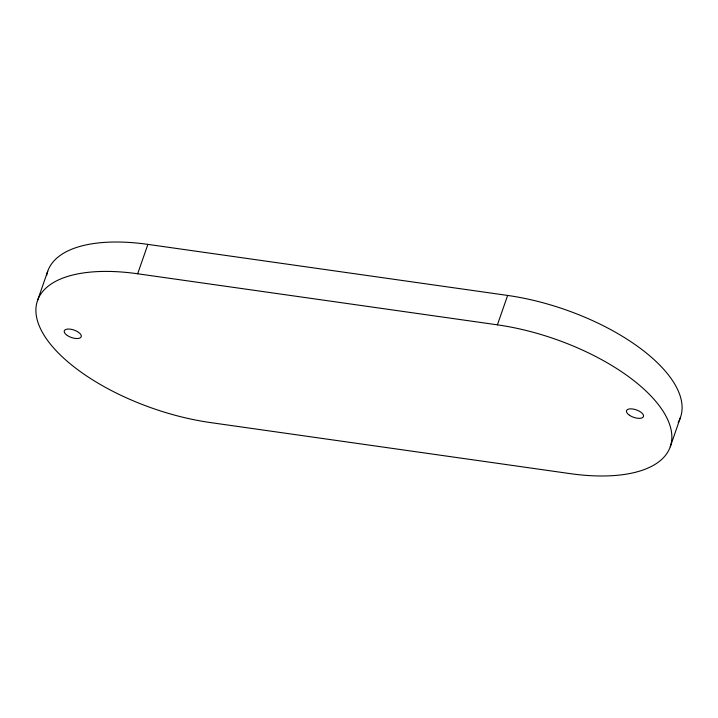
<?xml version="1.0" encoding="UTF-8"?>
<svg xmlns="http://www.w3.org/2000/svg" width="718" height="718" viewBox="0 0 718 718"><rect width="100%" height="100%" fill="white"/><g stroke="black" fill="none" stroke-linecap="round" stroke-linejoin="round"><path stroke-width="1.08" d="M37.507 300.627L47.738 271.233M137.659 273.773L497.403 324.841A144.542 63.821 19.2 0 1 666.995 418.145A144.542 63.821 19.2 0 1 570.101 473.62L210.356 422.561A144.542 63.821 19.2 0 1 40.764 329.248A144.542 63.821 19.2 0 1 137.659 273.773L147.899 244.38L507.644 295.439A144.542 63.821 19.2 0 1 678.959 420.963M497.403 324.841L507.644 295.439M670.262 446.767L680.493 417.373M678.429 421.951A144.542 63.821 19.2 0 1 678.151 422.444M46.607 275.55A144.542 63.821 19.2 0 1 147.899 244.38M629.524 415.291A8.966 3.958 19.2 0 0 643.445 416.611A8.966 3.958 19.2 0 0 632.028 408.901A8.966 3.958 19.2 0 0 629.524 415.291M67.339 335.512A8.966 3.958 19.2 0 0 81.215 336.778A8.966 3.958 19.2 0 0 69.736 329.086A8.966 3.958 19.2 0 0 67.339 335.512"/></g></svg>
